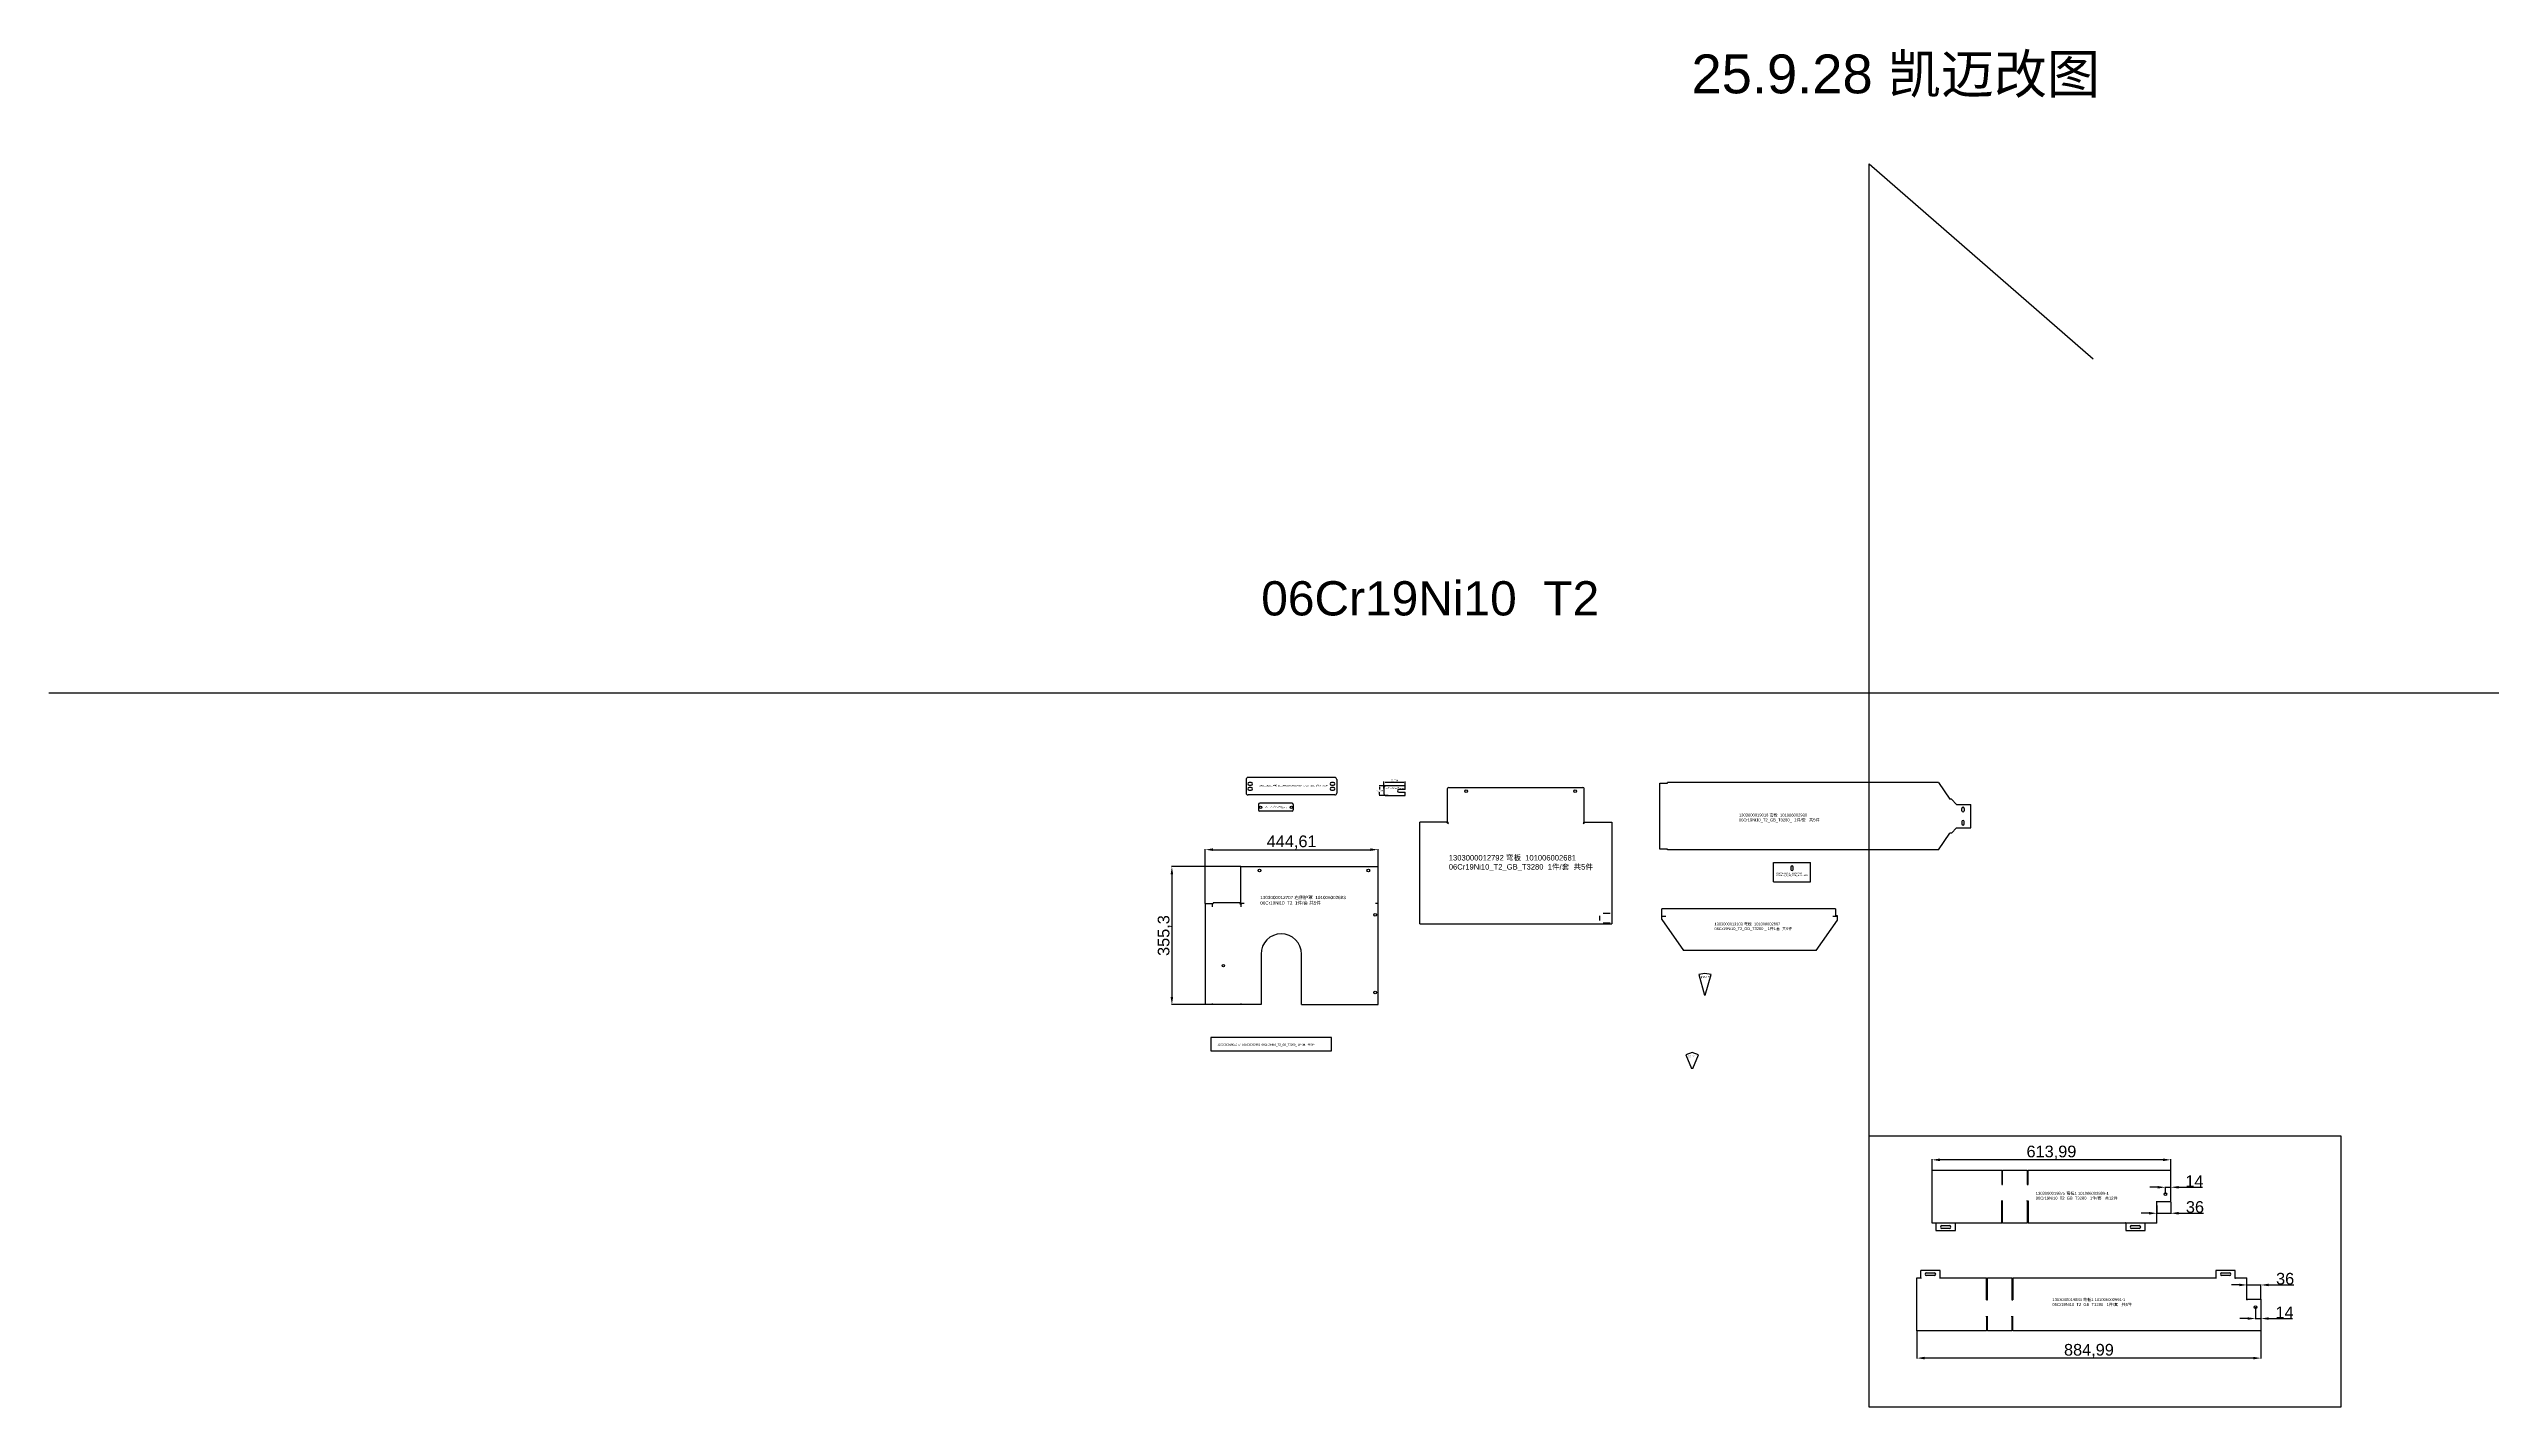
# Model space of a CAD drawing. Extents: x -6807 to 89536, y 8447 to 28731.
# Drawn here: x -6807 to -526, y 15700 to 19196 of the extents above; entities that cross this region are included whole.
import ezdxf

# ---------------------------------------------------------------- set-up
doc = ezdxf.new("R2010")
doc.units = 0
doc.linetypes.add('CENTER', pattern=[10.16, 6.35, -1.27, 1.27, -1.27])
doc.linetypes.add('CENTERX2', pattern=[20.32, 12.7, -2.54, 2.54, -2.54])
doc.layers.get('0').update_dxf_attribs({"linetype": 'CONTINUOUS'})
doc.layers.get('DEFPOINTS').update_dxf_attribs({"linetype": 'CONTINUOUS'})
doc.layers.add('标注', color=3, linetype='CONTINUOUS')
doc.styles.get("Standard").update_dxf_attribs({"font": 'arial.ttf'})
doc.dimstyles.new('0000', dxfattribs={"dimtxt": 30, "dimasz": 20, "dimexe": 1.25, "dimexo": 0.625, "dimtad": 1, "dimtxsty": 'STANDARD', "dimcen": 2.5, "dimazin": 3, "dimtfac": 1, "dimtmove": 0, "dimatfit": 3})
doc.dimstyles.new('ISO-25', dxfattribs={"dimtxt": 2.5, "dimasz": 2.5, "dimexe": 1.25, "dimexo": 0.625, "dimtad": 1, "dimtxsty": 'STANDARD', "dimcen": 2.5, "dimazin": 3, "dimtfac": 1, "dimtmove": 0, "dimatfit": 3})

# ---------------------------------------------------------------- blocks, each defined once
blk = doc.blocks.new('1303000012610_弯板_101006002')
at = {"color": 7, "linetype": 'CONTINUOUS'}
for p, q in [((134.6, -61.3), (-88.3, -61.3)), ((-93.3, -66.3), (-93.3, -101.3)), ((134.6, -106.3), (-88.3, -106.3)), ((-80.3, -73.8), (-85.3, -73.8)), ((-85.3, -80.8), (-80.3, -80.8)), ((-80.3, -86.8), (-85.3, -86.8)), ((-85.3, -93.8), (-80.3, -93.8)), ((131.6, -73.8), (126.6, -73.8)), ((126.6, -80.8), (131.6, -80.8)), ((131.6, -86.8), (126.6, -86.8)), ((126.6, -93.8), (131.6, -93.8)), ((139.6, -66.3), (139.6, -101.3))]:
    blk.add_line(p, q, dxfattribs=at)
at = {"color": 6, "linetype": 'CENTER'}
for p, q in [((-49.9, -62.6), (-49.9, -61.3)), ((-9.7, -62.6), (-9.7, -61.3)), ((67.6, -61.3), (67.6, -62.6)), ((93.6, -61.3), (93.6, -62.6)), ((-49.9, -106.3), (-49.9, -105.4)), ((-9.7, -106.3), (-9.7, -105.4)), ((67.6, -105.4), (67.6, -106.3)), ((93.6, -105.4), (93.6, -106.3))]:
    blk.add_line(p, q, dxfattribs=at)
at = {"color": 7, "linetype": 'CONTINUOUS'}
for centre, radius, start, end in [((-88.3, -66.3), 5, 90, 180), ((134.6, -66.3), 5, 0, 90), ((-88.3, -101.3), 5, 180, 270), ((-85.3, -77.3), 3.5, 90, 270), ((-85.3, -90.3), 3.5, 90, 270), ((-80.3, -77.3), 3.5, 270, 90), ((-80.3, -90.3), 3.5, 270, 90), ((126.6, -77.3), 3.5, 90, 270), ((126.6, -90.3), 3.5, 90, 270), ((131.6, -77.3), 3.5, 270, 90), ((131.6, -90.3), 3.5, 270, 90), ((134.6, -101.3), 5, 270, 0)]:
    blk.add_arc(centre, radius, start, end, dxfattribs=at)
at = {"color": 3, "insert": (-60.6, -80.4), "char_height": 3.5, "width": 180.856, "attachment_point": 1}
blk.add_mtext('1303000012610 {\\fSimSun|b0|i0|c134|p34;弯板 }101006002696 06Cr19Ni10_T2_GB_T3280  1{\\fSimSun|b0|i0|c134|p34;件}/{\\fSimSun|b0|i0|c134|p34;套}  {\\fSimSun|b0|i0|c134|p34;共20件}', dxfattribs=at)
blk = doc.blocks.new('1303000012617_弯板_101006002')
at = {"color": 7, "linetype": 'CONTINUOUS'}
for p, q in [((39, -44), (39, -58)), ((125.2, -41), (42, -41)), ((125.2, -61), (42, -61)), ((128.2, -44), (128.2, -58))]:
    blk.add_line(p, q, dxfattribs=at)
at = {"color": 6, "linetype": 'CENTER'}
for p, q in [((53.1, -41.5), (53.1, -41)), ((53.1, -61), (53.1, -60.3)), ((68.4, -41.5), (68.4, -41)), ((68.4, -61), (68.4, -60.3)), ((98.7, -41), (98.7, -41.5)), ((98.7, -60.3), (98.7, -61)), ((114, -41), (114, -41.5)), ((114, -60.3), (114, -61))]:
    blk.add_line(p, q, dxfattribs=at)
at = {"color": 7, "linetype": 'CONTINUOUS'}
for centre in [(44, -51), (123.2, -51)]:
    blk.add_circle(centre, 3, dxfattribs=at)
for centre, start, end in [((42, -44), 90, 180), ((42, -58), 180, 270), ((125.2, -44), 0, 90), ((125.2, -58), 270, 0)]:
    blk.add_arc(centre, 3, start, end, dxfattribs=at)
at = {"color": 3, "insert": (55.4, -47.8), "char_height": 2.1, "width": 59.948, "attachment_point": 1}
blk.add_mtext('1303000012617 {\\fSimSun|b0|i0|c134|p54;弯板 }101006002753 06Cr19Ni10_T2_GB_T3280  1{\\fSimSun|b0|i0|c134|p54;件}/{\\fSimSun|b0|i0|c134|p54;套} {\\fSimSun|b0|i0|c134|p54;共}10{\\fSimSun|b0|i0|c134|p54;件}', dxfattribs=at)
blk = doc.blocks.new('1303000012707_右侧护罩_1010060')
at = {"color": 7, "linetype": 'CONTINUOUS'}
for p, q in [((-175.3, 131.3), (-175.3, 224.3)), ((-175.3, 224.3), (177.5, 224.3)), ((-267.1, 128.8), (-267.1, -131)), ((-267.1, 128.8), (-246.8, 128.8)), ((-177.8, 131), (-246.8, 131)), ((-246.8, 131), (-246.8, 128.8)), ((-177.8, 131), (-177.8, 128.8)), ((-177.8, 128.8), (-173.5, 127)), ((-173.5, 127), (-175.3, 131.3)), ((-123.5, -1), (-123.5, -131)), ((-19.5, -131), (-19.5, -1)), ((-123.5, -131), (-267.1, -131)), ((-19.5, -131), (177.5, -131))]:
    blk.add_line(p, q, dxfattribs=at)
at = {"color": 7}
blk.add_line((177.5, -131), (177.5, 224.3), dxfattribs=at)
at = {"color": 6, "linetype": 'CENTERX2'}
for p, q in [((-249, 128.8), (-249, 121)), ((-175.7, 127.9), (-175.7, 121)), ((-167.3, 129.2), (-174.4, 129.2)), ((177.5, 129.2), (170.9, 129.2)), ((-249, -127.8), (-249, -131)), ((-175.7, -127.8), (-175.7, -131))]:
    blk.add_line(p, q, dxfattribs=at)
at = {"color": 7, "linetype": 'CONTINUOUS'}
for centre, radius in [((-127.5, 214.3), 3.5), ((152.5, 214.3), 3.5), ((170, 100), 3.5), ((-220.3, -31), 3), ((170, -100), 3.5)]:
    blk.add_circle(centre, radius, dxfattribs=at)
blk.add_arc((-71.5, -1), 52, 0, 180, dxfattribs=at)
at = {"color": 3, "insert": (-125.6, 148.8), "char_height": 8.4, "width": 245.572, "attachment_point": 1}
blk.add_mtext('1303000012707 {\\fSimSun|b0|i0|c134|p54;右侧护罩 }101006002683 06Cr19Ni10  T2  1{\\fSimSun|b0|i0|c134|p54;件}/{\\fSimSun|b0|i0|c134|p54;套} {\\fSimSun|b0|i0|c134|p54;共}5{\\fSimSun|b0|i0|c134|p54;件}', dxfattribs=at)
blk = doc.blocks.new('*D7')
at = {"color": 0}
for p, q in [((-3833.1, 16996.7), (-3833.1, 17136.2)), ((-3813.1, 17134.9), (-3408.5, 17134.9)), ((-3388.5, 17092.2), (-3388.5, 17136.2))]:
    blk.add_line(p, q, dxfattribs=at)
for points in [[(-3813.1, 17138.3), (-3813.1, 17131.6), (-3833.1, 17134.9)], [(-3408.5, 17138.3), (-3408.5, 17131.6), (-3388.5, 17134.9)]]:
    blk.add_solid(points, dxfattribs=at)
at = {"layer": 'DEFPOINTS', "color": 0}
for p in [(-3388.5, 17134.9), (-3388.5, 17091.5), (-3833.1, 16996)]:
    blk.add_point(p, dxfattribs=at)
at = {"color": 0, "insert": (-3610.8, 17153.6), "char_height": 30, "attachment_point": 5}
blk.add_mtext('444,61', dxfattribs=at)
blk = doc.blocks.new('*D8')
at = {"color": 0}
for p, q in [((-3741.9, 17091.5), (-3920, 17091.5)), ((-3918.8, 17071.5), (-3918.8, 16756.2)), ((-3833.8, 16736.2), (-3920, 16736.2))]:
    blk.add_line(p, q, dxfattribs=at)
for points in [[(-3922.1, 17071.5), (-3915.5, 17071.5), (-3918.8, 17091.5)], [(-3922.1, 16756.2), (-3915.5, 16756.2), (-3918.8, 16736.2)]]:
    blk.add_solid(points, dxfattribs=at)
at = {"layer": 'DEFPOINTS', "color": 0}
for p in [(-3741.3, 17091.5), (-3918.8, 16736.2), (-3833.1, 16736.2)]:
    blk.add_point(p, dxfattribs=at)
at = {"color": 0, "insert": (-3937.4, 16913.9), "char_height": 30, "attachment_point": 5, "rotation": 90}
blk.add_mtext('355,3', dxfattribs=at)
blk = doc.blocks.new('1303000012793_板_1010060026')
at = {"color": 7, "linetype": 'CONTINUOUS'}
for p, q in [((-27.5, 7.5), (-27.5, -7.5)), ((27.5, 12.5), (-22.5, 12.5)), ((27.5, 3.5), (11, 3.5)), ((27.5, 3.5), (27.5, 12.5)), ((-22.5, -12.5), (27.5, -12.5)), ((11, -3.5), (27.5, -3.5)), ((27.5, -12.5), (27.5, -3.5))]:
    blk.add_line(p, q, dxfattribs=at)
for centre, radius, start, end in [((-22.5, 7.5), 5, 90, 180), ((11, 0), 3.5, 90, 270), ((-22.5, -7.5), 5, 180, 270)]:
    blk.add_arc(centre, radius, start, end, dxfattribs=at)
at = {"color": 3, "insert": (-22.7, 9.7), "char_height": 1.75, "width": 48.511, "attachment_point": 1}
blk.add_mtext('1303000012793 {\\fSimSun|b0|i0|c134|p54;板 }101006002682 06Cr19Ni10_T2_GB_T3280  1{\\fSimSun|b0|i0|c134|p54;件}/{\\fSimSun|b0|i0|c134|p54;套} {\\fSimSun|b0|i0|c134|p54;共}5{\\fSimSun|b0|i0|c134|p54;件}', dxfattribs=at)
blk = doc.blocks.new('*D11')
at = {"color": 0}
for p, q in [((-3373.6, 17292.2), (-3373.6, 17309.9)), ((-3370.3, 17308.9), (-3321.9, 17308.9)), ((-3318.6, 17298.9), (-3318.6, 17309.9))]:
    blk.add_line(p, q, dxfattribs=at)
for points in [[(-3370.3, 17309.5), (-3370.3, 17308.4), (-3373.6, 17308.9)], [(-3321.9, 17309.5), (-3321.9, 17308.4), (-3318.6, 17308.9)]]:
    blk.add_solid(points, dxfattribs=at)
at = {"layer": 'DEFPOINTS', "color": 0}
for p in [(-3373.6, 17292.2), (-3318.6, 17308.9), (-3318.6, 17298.9)]:
    blk.add_point(p, dxfattribs=at)
at = {"color": 0, "insert": (-3346.1, 17312.6), "char_height": 3.5, "attachment_point": 5}
blk.add_mtext('55,0000', dxfattribs=at)
blk = doc.blocks.new('*D12')
at = {"color": 0}
for p, q in [((-3362.6, 17298.9), (-3385.7, 17298.9)), ((-3362.6, 17273.9), (-3385.7, 17273.9)), ((-3384.7, 17295.6), (-3384.7, 17290)), ((-3384.7, 17277.2), (-3384.7, 17282.8))]:
    blk.add_line(p, q, dxfattribs=at)
for points in [[(-3385.2, 17295.6), (-3384.1, 17295.6), (-3384.7, 17298.9)], [(-3385.2, 17277.2), (-3384.1, 17277.2), (-3384.7, 17273.9)]]:
    blk.add_solid(points, dxfattribs=at)
at = {"layer": 'DEFPOINTS', "color": 0}
for p in [(-3384.7, 17273.9), (-3362.6, 17298.9), (-3362.6, 17273.9)]:
    blk.add_point(p, dxfattribs=at)
at = {"color": 0, "insert": (-3384.7, 17286.4), "char_height": 3.5, "attachment_point": 5}
blk.add_mtext('25,0000', dxfattribs=at)
blk = doc.blocks.new('1303000012792_弯板_101006026')
at = {"color": 7, "linetype": 'CONTINUOUS'}
for p, q in [((-175.4, 131.3), (-175.4, 217.3)), ((-172.4, 220.3), (172.4, 220.3)), ((175.4, 131.3), (175.4, 217.3)), ((-246.8, -131), (-246.8, 131)), ((-177.8, 131), (-246.8, 131)), ((-177.8, 131), (-173.5, 127)), ((-173.5, 127), (-175.4, 131.3)), ((175.4, 131.3), (173.5, 127)), ((173.5, 127), (177.8, 131)), ((177.8, 131), (246.8, 131)), ((246.8, 131), (246.8, -131))]:
    blk.add_line(p, q, dxfattribs=at)
at = {"color": 6, "linetype": 'CENTERX2'}
for p, q in [((-175.7, 129), (-175.7, 127.2)), ((-173.3, 129.2), (-174.4, 129.2)), ((174.4, 129.2), (172.8, 129.2)), ((175.7, 127.8), (175.7, 129)), ((-175.7, -130.6), (-175.7, -131)), ((175.7, -131), (175.7, -130.6))]:
    blk.add_line(p, q, dxfattribs=at)
at = {"color": 6, "linetype": 'CONTINUOUS'}
for p, q in [((215.3, -110.4), (215.3, -121.9)), ((224.9, -103.5), (242.5, -103.5)), ((224.9, -128.5), (242.5, -128.5))]:
    blk.add_line(p, q, dxfattribs=at)
at = {"color": 7}
blk.add_line((-246.8, -131), (246.8, -131), dxfattribs=at)
at = {"color": 7, "linetype": 'CONTINUOUS'}
for centre in [(-127.5, 210.3), (152.5, 210.3)]:
    blk.add_circle(centre, 3.5, dxfattribs=at)
for centre, start, end in [((-172.4, 217.3), 90, 180), ((172.4, 217.3), 0, 90)]:
    blk.add_arc(centre, 3, start, end, dxfattribs=at)
at = {"color": 3, "insert": (-172.4, 46.2), "char_height": 14, "width": 374.253, "attachment_point": 1}
blk.add_mtext('1303000012792 {\\fSimSun|b0|i0|c134|p34;弯板 }101006002681 06Cr19Ni10_T2_GB_T3280  1{\\fSimSun|b0|i0|c134|p34;件}/{\\fSimSun|b0|i0|c134|p34;套}  {\\fSimSun|b0|i0|c134|p34;共}5{\\fSimSun|b0|i0|c134|p34;件}', dxfattribs=at)
blk = doc.blocks.new('1303000019842_板_1010060029')
at = {"color": 7, "linetype": 'CONTINUOUS'}
for p, q in [((-3508.6, 16652), (-3818.6, 16652)), ((-3818.6, 16652), (-3818.6, 16617)), ((-3508.6, 16617), (-3508.6, 16652)), ((-3818.6, 16617), (-3508.6, 16617))]:
    blk.add_line(p, q, dxfattribs=at)
at = {"color": 3, "insert": (-3801.8, 16635.6), "char_height": 5, "width": 254.775, "attachment_point": 1}
blk.add_mtext('1303000019842 {\\fSimSun|b0|i0|c134|p54;板 }101006002992  06Cr19Ni10_T2_GB_T3280_ 1{\\fSimSun|b0|i0|c134|p54;件}/{\\fSimSun|b0|i0|c134|p54;套}   {\\fSimSun|b0|i0|c134|p54;共}5{\\fSimSun|b0|i0|c134|p54;件}', dxfattribs=at)
blk = doc.blocks.new('板_101006002929')
at = {"color": 7, "linetype": 'CONTINUOUS'}
for p, q in [((-47.4, -75.4), (47.6, -75.4)), ((-47.4, -125.4), (-47.4, -75.4)), ((-47.4, -125.4), (47.6, -125.4)), ((-2.9, -87.4), (-2.9, -93.4)), ((3.1, -93.4), (3.1, -87.4)), ((47.6, -125.4), (47.6, -75.4))]:
    blk.add_line(p, q, dxfattribs=at)
for centre, start, end in [((0.1, -87.4), 0, 180), ((0.1, -93.4), 180, 0)]:
    blk.add_arc(centre, 3, start, end, dxfattribs=at)
at = {"color": 3, "insert": (-41.2, -102), "char_height": 3, "width": 83.826, "attachment_point": 1}
blk.add_mtext('1303000019015  {\\fSimSun|b0|i0|c134|p54;板 }101006002929  06Cr19Ni10_T2_GB_T3280_ 1{\\fSimSun|b0|i0|c134|p54;件}/{\\fSimSun|b0|i0|c134|p54;套}   {\\fSimSun|b0|i0|c134|p54;共}5{\\fSimSun|b0|i0|c134|p54;件}', dxfattribs=at)
blk = doc.blocks.new('弯板_101006002930')
at = {"color": 7, "linetype": 'CONTINUOUS'}
for p, q in [((69617.2, -598.3), (69617.2, -428.7)), ((69617.2, -428.7), (69637.2, -428.7)), ((69637.2, -428.7), (69637.2, -426.7)), ((70334.2, -426.7), (69637.2, -426.7)), ((70334.2, -426.7), (70363.4, -470)), ((70367.2, -470), (70363.4, -470)), ((70367.2, -470), (70380.7, -483.5)), ((70380.7, -483.5), (70417.2, -483.5)), ((70394.2, -499.5), (70394.2, -493.5)), ((70400.2, -493.5), (70400.2, -499.5)), ((70417.2, -543.5), (70417.2, -483.5)), ((70334.2, -600.3), (70363.4, -557)), ((70367.2, -557), (70363.4, -557)), ((70367.2, -557), (70380.7, -543.5)), ((70380.7, -543.5), (70417.2, -543.5)), ((70394.2, -527.5), (70394.2, -533.5)), ((70400.2, -533.5), (70400.2, -527.5)), ((69637.2, -598.3), (69617.2, -598.3)), ((69637.2, -600.3), (69637.2, -598.3)), ((70334.2, -600.3), (69637.2, -600.3))]:
    blk.add_line(p, q, dxfattribs=at)
for centre, start, end in [((70397.2, -493.5), 0, 180), ((70397.2, -499.5), 180, 0), ((70397.2, -527.5), 0, 180), ((70397.2, -533.5), 180, 0)]:
    blk.add_arc(centre, 3, start, end, dxfattribs=at)
at = {"color": 3, "insert": (69820.7, -506.8), "char_height": 7.5, "width": 214.578, "attachment_point": 1}
blk.add_mtext('1303000019016 {\\fSimSun|b0|i0|c134|p54;弯板 }101006002930  06Cr19Ni10_T2_GB_T3280_  1{\\fSimSun|b0|i0|c134|p54;件}/{\\fSimSun|b0|i0|c134|p54;套}   {\\fSimSun|b0|i0|c134|p54;共}5{\\fSimSun|b0|i0|c134|p54;件}', dxfattribs=at)
blk = doc.blocks.new('1303000013103_弯板_101006002')
at = {"color": 7, "linetype": 'CONTINUOUS'}
for p, q in [((2118.6, 3440.6), (2118.6, 3467.9)), ((2565.6, 3467.9), (2118.6, 3467.9)), ((2565.6, 3467.9), (2565.6, 3449.5)), ((2118.6, 3440.6), (2174.6, 3360.6)), ((2516, 3360.6), (2570.6, 3438.6)), ((2570.6, 3449.5), (2565.6, 3449.5)), ((2570.6, 3438.6), (2570.6, 3449.5)), ((2516, 3360.6), (2174.6, 3360.6))]:
    blk.add_line(p, q, dxfattribs=at)
at = {"color": 6}
for p, q in [((2129, 3448.4), (2118.6, 3448.4)), ((2570.6, 3448.4), (2558.6, 3448.4))]:
    blk.add_line(p, q, dxfattribs=at)
at = {"layer": '标注', "insert": (2254.3, 3432.3), "char_height": 7.2226, "width": 236.118, "attachment_point": 1}
blk.add_mtext('1303000013103 {\\fSimSun|b0|i0|c134|p34;弯板 }101006002867  06Cr19Ni10_T2_GB_T3280 _ 1{\\fSimSun|b0|i0|c134|p34;件}1{\\fSimSun|b0|i0|c134|p34;套 共5件}', dxfattribs=at)
blk = doc.blocks.new('1303000019877_板_1010060029')
at = {"color": 7, "linetype": 'CONTINUOUS'}
for p, q in [((-2548, 16816.1), (-2563.9, 16813.3)), ((-2548, 16816.1), (-2563.9, 16813.3)), ((-2563.9, 16813.3), (-2549.1, 16760.5)), ((-2563.9, 16813.3), (-2549.1, 16760.5)), ((-2532.1, 16813.3), (-2548, 16816.1)), ((-2532.1, 16813.3), (-2548, 16816.1)), ((-2546.9, 16760.5), (-2532.1, 16813.3)), ((-2546.9, 16760.5), (-2532.1, 16813.3))]:
    blk.add_line(p, q, dxfattribs=at)
blk.add_arc((-2548, 16756.6), 4, 74.3, 105.7, dxfattribs=at)
blk.add_arc((-2548, 16756.6), 4, 74.3, 105.7, dxfattribs=at)
at = {"color": 3, "insert": (-2557.9, 16808.6), "char_height": 1, "width": 23.748, "attachment_point": 1}
blk.add_mtext('1303000019877 {\\fSimSun|b0|i0|c134|p54;板 }101006002989-3  06Cr19Ni10_T2_GB_T3280_ 2{\\fSimSun|b0|i0|c134|p54;件}/{\\fSimSun|b0|i0|c134|p54;套}   {\\fSimSun|b0|i0|c134|p54;共}10+10{\\fSimSun|b0|i0|c134|p54;件}', dxfattribs=at)
blk = doc.blocks.new('1303000019875_弯板1_10100600')
at = {"color": 7, "linetype": 'CONTINUOUS'}
for p, q in [((-2412.8, 16667.7), (-2412.8, 16803.8)), ((-2412.8, 16803.8), (-2233.6, 16803.8)), ((-2233.6, 16803.8), (-2233.6, 16767.5)), ((-2231.5, 16803.8), (-2168.2, 16803.8)), ((-2231.5, 16767.5), (-2231.5, 16803.8)), ((-2168.2, 16803.8), (-2168.2, 16767.5)), ((-2166, 16803.8), (-1798.8, 16803.8)), ((-2166, 16767.5), (-2166, 16803.8)), ((-1798.8, 16722.2), (-1798.8, 16803.8)), ((-2233.6, 16767.5), (-2231.5, 16767.5)), ((-2233.6, 16667.7), (-2233.6, 16724.2)), ((-2231.5, 16724.2), (-2233.6, 16724.2)), ((-2231.5, 16667.7), (-2231.5, 16724.2)), ((-2168.2, 16767.5), (-2166, 16767.5)), ((-2168.2, 16724.2), (-2168.2, 16667.7)), ((-2166, 16724.2), (-2168.2, 16724.2)), ((-2166, 16724.2), (-2166, 16667.7)), ((-1834.8, 16667.7), (-1834.8, 16724.2)), ((-1834.7, 16724.2), (-1834.8, 16724.2)), ((-1834.7, 16722.2), (-1834.7, 16724.2)), ((-1798.8, 16722.2), (-1834.7, 16722.2)), ((-2403, 16667.7), (-2412.8, 16667.7)), ((-2403, 16669.3), (-2403, 16667.7)), ((-2403, 16669.3), (-2402.8, 16669.3)), ((-2402.8, 16669.3), (-2402.8, 16648.8)), ((-2402.8, 16648.8), (-2352.8, 16648.8)), ((-2387.8, 16661.3), (-2367.8, 16661.3)), ((-2367.8, 16654.3), (-2387.8, 16654.3)), ((-2352.8, 16648.8), (-2352.8, 16669.3)), ((-2352.8, 16669.3), (-2352.6, 16669.3)), ((-2352.6, 16667.7), (-2352.6, 16669.3)), ((-2233.6, 16667.7), (-2352.6, 16667.7)), ((-2168.2, 16667.7), (-2231.5, 16667.7)), ((-1915, 16667.7), (-2166, 16667.7)), ((-1915, 16669.3), (-1915, 16667.7)), ((-1915, 16669.3), (-1914.8, 16669.3)), ((-1914.8, 16669.3), (-1914.8, 16648.8)), ((-1914.8, 16648.8), (-1864.8, 16648.8)), ((-1899.8, 16661.3), (-1879.8, 16661.3)), ((-1879.8, 16654.3), (-1899.8, 16654.3)), ((-1864.8, 16648.8), (-1864.8, 16669.3)), ((-1864.8, 16669.3), (-1864.6, 16669.3)), ((-1864.6, 16667.7), (-1864.6, 16669.3)), ((-1834.8, 16667.7), (-1864.6, 16667.7))]:
    blk.add_line(p, q, dxfattribs=at)
at = {"color": 1}
for p, q in [((-2233.6, 16724.2), (-2233.6, 16725.9)), ((-2231.5, 16724.2), (-2231.5, 16725.9)), ((-2168.2, 16724.2), (-2168.2, 16725.9)), ((-2166, 16724.2), (-2166, 16725.9))]:
    blk.add_line(p, q, dxfattribs=at)
at = {"color": 8, "linetype": 'CONTINUOUS'}
for p, q in [((-2402.8, 16668.3), (-2352.8, 16668.3)), ((-1914.8, 16668.3), (-1864.8, 16668.3))]:
    blk.add_line(p, q, dxfattribs=at)
at = {"color": 7, "linetype": 'CONTINUOUS'}
blk.add_circle((-1812.8, 16742.2), 3.5, dxfattribs=at)
for centre, start, end in [((-2387.8, 16657.8), 90, 270), ((-2367.8, 16657.8), 270, 90), ((-1899.8, 16657.8), 90, 270), ((-1879.8, 16657.8), 270, 90)]:
    blk.add_arc(centre, 3.5, start, end, dxfattribs=at)
at = {"color": 3, "insert": (-2146.1, 16748.3), "char_height": 7.5, "width": 210.876, "attachment_point": 1}
blk.add_mtext('1303000019875 {\\fSimSun|b0|i0|c134|p54;弯板}1 101006002989-1  06Cr19Ni10_T2_GB_T3280_ 1{\\fSimSun|b0|i0|c134|p54;件}/{\\fSimSun|b0|i0|c134|p54;套}   {\\fSimSun|b0|i0|c134|p54;共}12{\\fSimSun|b0|i0|c134|p54;件}', dxfattribs=at)
blk = doc.blocks.new('1303000019876_板_1010060029')
at = {"color": 7, "linetype": 'CONTINUOUS'}
for p, q in [((-2580.9, 16613.2), (-2596.9, 16606.6)), ((-2580.9, 16613.2), (-2596.9, 16606.6)), ((-2596.9, 16606.6), (-2582.4, 16571.5)), ((-2596.9, 16606.6), (-2582.4, 16571.5)), ((-2564.8, 16606.6), (-2580.9, 16613.2)), ((-2564.8, 16606.6), (-2580.9, 16613.2)), ((-2579.3, 16571.5), (-2564.8, 16606.6)), ((-2579.3, 16571.5), (-2564.8, 16606.6))]:
    blk.add_line(p, q, dxfattribs=at)
blk.add_arc((-2580.9, 16567.8), 4, 67.5, 112.5, dxfattribs=at)
blk.add_arc((-2580.9, 16567.8), 4, 67.5, 112.5, dxfattribs=at)
at = {"color": 3, "insert": (-2591.4, 16604.7), "char_height": 0.96, "width": 23.447, "attachment_point": 1}
blk.add_mtext('1303000019876 {\\fSimSun|b0|i0|c134|p54;板 }101006002989-2  06Cr19Ni10_T2_GB_T3280_  2{\\fSimSun|b0|i0|c134|p54;件}/{\\fSimSun|b0|i0|c134|p54;套}   {\\fSimSun|b0|i0|c134|p54;共}10+10{\\fSimSun|b0|i0|c134|p54;件}', dxfattribs=at)
blk = doc.blocks.new('1303000019883_弯板1_10100600')
at = {"color": 7, "linetype": 'CONTINUOUS'}
for p, q in [((-2451.9, 16390.5), (-2451.9, 16526.6)), ((-2451.9, 16526.6), (-2442.1, 16526.6)), ((-2442.1, 16526.6), (-2442.1, 16525)), ((-2441.9, 16525), (-2442.1, 16525)), ((-2441.9, 16525), (-2441.9, 16545.5)), ((-2391.9, 16545.5), (-2441.9, 16545.5)), ((-2426.9, 16540), (-2406.9, 16540)), ((-2406.9, 16533), (-2426.9, 16533)), ((-2391.9, 16525), (-2391.9, 16545.5)), ((-2391.7, 16525), (-2391.9, 16525)), ((-2391.7, 16525), (-2391.7, 16526.6)), ((-2391.7, 16526.6), (-2272.7, 16526.6)), ((-2272.7, 16470.1), (-2272.7, 16526.6)), ((-2270.6, 16470.1), (-2270.6, 16526.6)), ((-2270.6, 16526.6), (-2207.3, 16526.6)), ((-2207.3, 16526.6), (-2207.3, 16470.1)), ((-2205.1, 16526.6), (-2205.1, 16470.1)), ((-2205.1, 16526.6), (-1683.1, 16526.6)), ((-1683.1, 16526.6), (-1683.1, 16525)), ((-1682.9, 16525), (-1683.1, 16525)), ((-1682.9, 16545.5), (-1682.9, 16525)), ((-1632.9, 16545.5), (-1682.9, 16545.5)), ((-1667.9, 16540), (-1647.9, 16540)), ((-1647.9, 16533), (-1667.9, 16533)), ((-1632.9, 16525), (-1632.9, 16545.5)), ((-1632.7, 16525), (-1632.9, 16525)), ((-1632.7, 16525), (-1632.7, 16526.6)), ((-1632.7, 16526.6), (-1602.9, 16526.6)), ((-1602.9, 16470.1), (-1602.9, 16526.6)), ((-2272.7, 16470.1), (-2270.6, 16470.1)), ((-2207.3, 16470.1), (-2205.1, 16470.1)), ((-1602.9, 16470.1), (-1602.7, 16470.1)), ((-1602.7, 16470.1), (-1602.7, 16472.1)), ((-1602.7, 16472.1), (-1566.9, 16472.1)), ((-1566.9, 16472.1), (-1566.9, 16390.5)), ((-2272.7, 16426.8), (-2272.7, 16390.5)), ((-2270.6, 16426.8), (-2272.7, 16426.8)), ((-2270.6, 16390.5), (-2270.6, 16426.8)), ((-2205.1, 16426.8), (-2207.3, 16426.8)), ((-2207.3, 16426.8), (-2207.3, 16390.5)), ((-2205.1, 16390.5), (-2205.1, 16426.8)), ((-2272.7, 16390.5), (-2451.9, 16390.5)), ((-2207.3, 16390.5), (-2270.6, 16390.5)), ((-1566.9, 16390.5), (-2205.1, 16390.5))]:
    blk.add_line(p, q, dxfattribs=at)
at = {"color": 1}
for p, q in [((-2272.7, 16426.8), (-2272.7, 16428.5)), ((-2270.6, 16426.8), (-2270.6, 16428.5)), ((-2207.3, 16426.8), (-2207.3, 16428.5)), ((-2205.1, 16426.8), (-2205.1, 16428.5))]:
    blk.add_line(p, q, dxfattribs=at)
at = {"color": 7, "linetype": 'CONTINUOUS'}
blk.add_circle((-1580.9, 16451.8), 3.5, dxfattribs=at)
for centre, start, end in [((-2426.9, 16536.5), 90, 270), ((-2406.9, 16536.5), 270, 90), ((-1667.9, 16536.5), 90, 270), ((-1647.9, 16536.5), 270, 90)]:
    blk.add_arc(centre, 3.5, start, end, dxfattribs=at)
at = {"color": 3, "insert": (-2103.3, 16474.6), "char_height": 7.5, "width": 216.268, "attachment_point": 1}
blk.add_mtext('1303000019883 {\\fSimSun|b0|i0|c134|p54;弯板}1 101006002991-1  06Cr19Ni10_T2_GB_T3280_ 1{\\fSimSun|b0|i0|c134|p54;件}/{\\fSimSun|b0|i0|c134|p54;套}   {\\fSimSun|b0|i0|c134|p54;共}5{\\fSimSun|b0|i0|c134|p54;件}', dxfattribs=at)
blk = doc.blocks.new('*D134')
at = {"color": 0}
for p, q in [((-1383.7, 16266.2), (-1403.7, 16266.2)), ((-1363.7, 16248.9), (-1363.7, 16267.4)), ((-1363.7, 16266.2), (-1349.7, 16266.2)), ((-1349.7, 16248.9), (-1349.7, 16267.4)), ((-1329.7, 16266.2), (-1268.4, 16266.2))]:
    blk.add_line(p, q, dxfattribs=at)
for points in [[(-1383.7, 16269.5), (-1383.7, 16262.9), (-1363.7, 16266.2)], [(-1329.7, 16269.5), (-1329.7, 16262.9), (-1349.7, 16266.2)]]:
    blk.add_solid(points, dxfattribs=at)
at = {"layer": 'DEFPOINTS', "color": 0}
for p in [(-1363.7, 16248.3), (-1349.7, 16266.2), (-1349.7, 16248.3)]:
    blk.add_point(p, dxfattribs=at)
at = {"color": 0, "insert": (-1289.1, 16281.9), "char_height": 30, "attachment_point": 5}
blk.add_mtext('14', dxfattribs=at)
blk = doc.blocks.new('*D135')
at = {"color": 0}
for p, q in [((-1385.7, 16218.9), (-1385.7, 16198.1)), ((-1349.7, 16227.7), (-1349.7, 16198.1)), ((-1405.7, 16199.4), (-1425.7, 16199.4)), ((-1385.7, 16199.4), (-1349.7, 16199.4)), ((-1329.7, 16199.4), (-1265.5, 16199.4))]:
    blk.add_line(p, q, dxfattribs=at)
for points in [[(-1405.7, 16202.7), (-1405.7, 16196), (-1385.7, 16199.4)], [(-1329.7, 16202.7), (-1329.7, 16196), (-1349.7, 16199.4)]]:
    blk.add_solid(points, dxfattribs=at)
at = {"layer": 'DEFPOINTS', "color": 0}
for p in [(-1385.7, 16219.5), (-1349.7, 16228.3), (-1349.7, 16199.4)]:
    blk.add_point(p, dxfattribs=at)
at = {"color": 0, "insert": (-1287.6, 16215.3), "char_height": 30, "attachment_point": 5}
blk.add_mtext('36', dxfattribs=at)
blk = doc.blocks.new('*D136')
at = {"color": 0}
for p, q in [((-1173.8, 16014.8), (-1193.8, 16014.8)), ((-1153.8, 15997.1), (-1153.8, 16016.1)), ((-1153.8, 16014.8), (-1117.8, 16014.8)), ((-1117.8, 15978.9), (-1117.8, 16016.1)), ((-1097.8, 16014.8), (-1033.6, 16014.8))]:
    blk.add_line(p, q, dxfattribs=at)
for points in [[(-1173.8, 16018.2), (-1173.8, 16011.5), (-1153.8, 16014.8)], [(-1097.8, 16018.2), (-1097.8, 16011.5), (-1117.8, 16014.8)]]:
    blk.add_solid(points, dxfattribs=at)
at = {"layer": 'DEFPOINTS', "color": 0}
for p in [(-1153.8, 15996.4), (-1117.8, 16014.8), (-1117.8, 15978.3)]:
    blk.add_point(p, dxfattribs=at)
at = {"color": 0, "insert": (-1055.7, 16030.8), "char_height": 30, "attachment_point": 5}
blk.add_mtext('36', dxfattribs=at)
blk = doc.blocks.new('*D137')
at = {"color": 0}
for p, q in [((-1131.8, 15957.3), (-1131.8, 15927.1)), ((-1117.8, 15957.3), (-1117.8, 15927.1)), ((-1151.8, 15928.4), (-1171.8, 15928.4)), ((-1131.8, 15928.4), (-1117.8, 15928.4)), ((-1097.8, 15928.4), (-1036.5, 15928.4))]:
    blk.add_line(p, q, dxfattribs=at)
for points in [[(-1151.8, 15931.7), (-1151.8, 15925.1), (-1131.8, 15928.4)], [(-1097.8, 15931.7), (-1097.8, 15925.1), (-1117.8, 15928.4)]]:
    blk.add_solid(points, dxfattribs=at)
at = {"layer": 'DEFPOINTS', "color": 0}
for p in [(-1131.8, 15957.9), (-1117.8, 15957.9), (-1117.8, 15928.4)]:
    blk.add_point(p, dxfattribs=at)
at = {"color": 0, "insert": (-1057.2, 15944.1), "char_height": 30, "attachment_point": 5}
blk.add_mtext('14', dxfattribs=at)
blk = doc.blocks.new('*D138')
at = {"color": 0}
for p, q in [((-2002.8, 15896), (-2002.8, 15825.4)), ((-1117.8, 15896), (-1117.8, 15825.4)), ((-1137.8, 15826.6), (-1982.8, 15826.6))]:
    blk.add_line(p, q, dxfattribs=at)
for points in [[(-1982.8, 15830), (-1982.8, 15823.3), (-2002.8, 15826.6)], [(-1137.8, 15830), (-1137.8, 15823.3), (-1117.8, 15826.6)]]:
    blk.add_solid(points, dxfattribs=at)
at = {"layer": 'DEFPOINTS', "color": 0}
for p in [(-2002.8, 15896.6), (-1117.8, 15896.6), (-2002.8, 15826.6)]:
    blk.add_point(p, dxfattribs=at)
at = {"color": 0, "insert": (-1560.3, 15845.3), "char_height": 30, "attachment_point": 5}
blk.add_mtext('884,99', dxfattribs=at)
blk = doc.blocks.new('*D139')
at = {"color": 0}
for p, q in [((-1963.7, 16310.6), (-1963.7, 16338.1)), ((-1369.7, 16336.8), (-1943.7, 16336.8)), ((-1349.7, 16310.6), (-1349.7, 16338.1))]:
    blk.add_line(p, q, dxfattribs=at)
for points in [[(-1943.7, 16340.2), (-1943.7, 16333.5), (-1963.7, 16336.8)], [(-1369.7, 16340.2), (-1369.7, 16333.5), (-1349.7, 16336.8)]]:
    blk.add_solid(points, dxfattribs=at)
at = {"layer": 'DEFPOINTS', "color": 0}
for p in [(-1963.7, 16336.8), (-1963.7, 16310), (-1349.7, 16310)]:
    blk.add_point(p, dxfattribs=at)
at = {"color": 0, "insert": (-1656.7, 16355.5), "char_height": 30, "attachment_point": 5}
blk.add_mtext('613,99', dxfattribs=at)

msp = doc.modelspace()

# ---------------------------------------------------------------- linework, layer by layer
at = {"color": 2}
for p, q in [((-2125.74708, 16398.42955), (-2125.74708, 18899.51959)), ((-2125.74708, 18899.51959), (-1549.09657, 18397.76799))]:
    msp.add_line(p, q, dxfattribs=at)
at = {"color": 1}
msp.add_line((-6807.13249, 17538.64786), (89536.19673, 17538.64786), dxfattribs=at)
at = {"color": 2}
msp.add_lwpolyline([(-2125.74708, 16398.42955), (-912.09296, 16398.42955), (-912.09296, 15700.35198), (-2125.74708, 15700.35198)], close=True, dxfattribs=at)

# ---------------------------------------------------------------- block references
for name, p in [('1303000012610_弯板_101006002', (-3634.58034, 17381.94447)), ('1303000012793_板_1010060026', (-3346.06643, 17286.41198)), ('1303000012792_弯板_101006026', (-3034.22256, 17074.85402)), ('1303000012617_弯板_101006002', (-3734.71899, 17295.21095)), ('1303000012707_右侧护罩_1010060', (-3566.01768, 16867.24537)), ('板_101006002929', (-2323.88652, 17177.40201)), ('1303000013103_弯板_101006002', (-4777.5443, 13514.84868))]:
    msp.add_blockref(name, p)
at = {"color": 1}
for name, p in [('弯板_101006002930', (-72281.15058, 17734.47061)), ('1303000019877_板_1010060029', (0, 0)), ('1303000019842_板_1010060029', (0, 0)), ('1303000019876_板_1010060029', (0, 0)), ('1303000019875_弯板1_10100600', (449.1057, -493.8418)), ('1303000019883_弯板1_10100600', (449.1057, -493.8418))]:
    msp.add_blockref(name, p, dxfattribs=at)

# ---------------------------------------------------------------- texts
at = {"color": 2, "insert": (-2582.47599, 19181.04556), "char_height": 100, "width": 1183.9061155, "attachment_point": 1}
msp.add_mtext('25.9.28 {\\fSimSun|b0|i0|c134|p2;凯迈改图}', dxfattribs=at)
at = {"color": 1, "insert": (-3688.99253, 17825.71348), "char_height": 88.15377, "width": 1152.8630926, "attachment_point": 1}
msp.add_mtext('06Cr19Ni10  T2', dxfattribs=at)

# ---------------------------------------------------------------- dimensions: what is measured, and where the dimension line sits
at = {"color": 1}
dim = msp.add_linear_dim(base=(-3384.68545, 17273.91198), p1=(-3362.61746, 17298.91198), p2=(-3362.61746, 17273.91198), angle=90, dimstyle='ISO-25', override={"dimtxt": 3.5, "dimasz": 3.302, "dimexe": 1, "dimexo": 0, "dimgap": 1.524, "dimtih": 1, "dimtoh": 1, "dimdec": 4, "dimzin": 0, "dimtdec": 4, "dimtmove": 0}, dxfattribs=at)
dim.commit()
dim.dimension.update_dxf_attribs({"geometry": '*D12', "text_midpoint": (-3384.68545, 17286.41198)})
dim = msp.add_linear_dim(base=(-3318.56643, 17308.94904), p1=(-3373.56643, 17292.18541), p2=(-3318.56643, 17298.91198), dimstyle='ISO-25', override={"dimtxt": 3.5, "dimasz": 3.302, "dimexe": 1, "dimexo": 0, "dimgap": 1.524, "dimtih": 1, "dimtoh": 1, "dimdec": 4, "dimzin": 0, "dimtdec": 4, "dimtmove": 0}, dxfattribs=at)
dim.commit()
dim.dimension.update_dxf_attribs({"geometry": '*D11', "text_midpoint": (-3346.06643, 17312.57638)})
for base, p1, p2, picture, middle in [((-3388.51768, 17134.92514), (-3833.12565, 16996.03324), (-3388.51768, 17091.54935), '*D7', (-3610.82167, 17153.57879)), ((-1963.71106, 16336.82785), (-1349.72079, 16309.96761), (-1963.71106, 16309.96761), '*D139', (-1656.71593, 16355.4815)), ((-1349.72079, 16266.19679), (-1363.72079, 16248.32363), (-1349.72079, 16248.32363), '*D134', (-1289.08215, 16281.88318)), ((-1349.72079, 16199.37526), (-1385.72079, 16219.51921), (-1349.72079, 16228.32363), '*D135', (-1287.62921, 16215.32768)), ((-1117.82319, 16014.84072), (-1153.82319, 15996.43865), (-1117.82319, 15978.27882), '*D136', (-1055.73161, 16030.79314)), ((-1117.82319, 15928.39356), (-1131.82319, 15957.93882), (-1117.82319, 15957.93882), '*D137', (-1057.18455, 15944.07995)), ((-2002.81346, 15826.62454), (-1117.82319, 15896.63484), (-2002.81346, 15896.63484), '*D138', (-1560.31833, 15845.27818))]:
    dim = msp.add_linear_dim(base=base, p1=p1, p2=p2, dimstyle='0000', dxfattribs=at)
    dim.commit()
    dim.dimension.update_dxf_attribs({"geometry": picture, "text_midpoint": middle})
dim = msp.add_linear_dim(base=(-3918.79215, 16736.24537), p1=(-3741.30555, 17091.54935), p2=(-3833.12565, 16736.24537), angle=90, dimstyle='0000', dxfattribs=at)
dim.commit()
dim.dimension.update_dxf_attribs({"geometry": '*D8', "text_midpoint": (-3937.4458, 16913.89736)})

doc.saveas('drawing.dxf')
